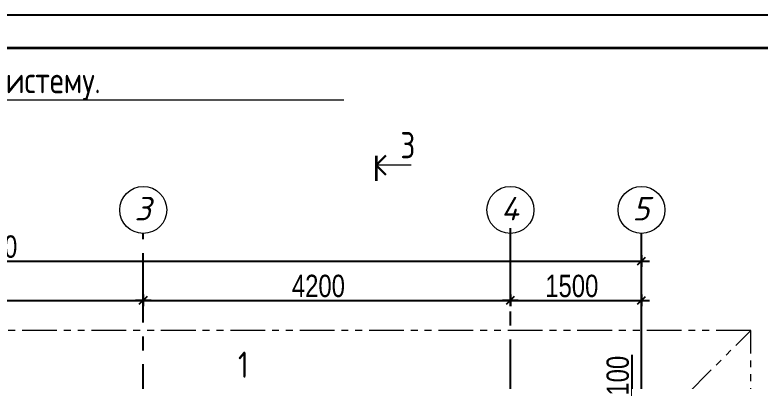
# Model space of a CAD drawing. Extents: x -12289450 to -10763036, y -7834513 to -6150123.
# Drawn here: x -11025857 to -11017333, y -7676446 to -7672261 of the extents above; entities that cross this region are included whole.
import ezdxf

# ---------------------------------------------------------------- set-up
doc = ezdxf.new("R2010")
doc.units = 0
doc.header["$LTSCALE"] = 25
doc.header["$PDMODE"] = 35
doc.linetypes.add('CENTER', pattern=[50.8, 31.75, -6.35, 6.35, -6.35])
doc.linetypes.add('PHANTOM2', pattern=[31.75, 15.875, -3.175, 3.175, -3.175, 3.175, -3.175])
doc.layers.get('DefPoints').update_dxf_attribs({"color": 10, "lineweight": 30})
for name, color, linetype in [('001-ПЕРЕГОРОДКИ', 5, 'Continuous'), ('005-РАЗМЕРЫ', 252, 'Continuous'), ('014-ОСИ', 251, 'CENTER'), ('Annotation - Text', 7, 'Continuous'), ('ArchiCAD', 7, 'Continuous'), ('EEE', 7, 'Continuous'), ('Крыши', 7, 'Continuous'), ('Новое', 51, 'Continuous'), ('Примечания', 7, 'Continuous')]:
    doc.layers.add(name, color=color, linetype=linetype)
doc.layers.add('СТЕНЫ', color=5, linetype='Continuous', lineweight=40)
doc.styles.add('gismo', font='isocpeui.ttf')
doc.styles.add('GOST 2.304', font='cs_gost2304.shx')
doc.styles.get("Standard").update_dxf_attribs({"font": 'arial.ttf'})
doc.styles.add('TXT0', font='txt', dxfattribs={"width": 0.8})
doc.dimstyles.new('РАЗМЕРЫ', dxfattribs={"dimscale": 30, "dimtxt": 8.5, "dimasz": 0.15, "dimexe": 0, "dimexo": 0, "dimgap": 1.2, "dimtad": 1, "dimdec": 0, "dimzin": 0, "dimdsep": 46, "dimtxsty": 'TXT0', "dimblk1": 'A8MITTA', "dimblk2": 'A8MITTA', "dimsah": 1, "dimcen": 2, "dimse1": 1, "dimse2": 1, "dimadec": 0, "dimazin": 0, "dimtp": 6, "dimtm": 6, "dimtfac": 1, "dimtdec": 0, "dimtofl": 0, "dimtmove": 0, "dimatfit": 3, "dimldrblk": 'A8MITTA', "dimfxl": 0, "dimtolj": 1, "dimtzin": 0, "dimarcsym": 0})

# ---------------------------------------------------------------- blocks, each defined once
blk = doc.blocks.new('A8MITTA', base_point=(3180, 3140))
for p, q in [((3170, 3130), (3190, 3150)), ((3180, 3155), (3180, 3125)), ((3160, 3140), (3200, 3140))]:
    blk.add_line(p, q)
blk = doc.blocks.new('*D688')
at = {"layer": '005-РАЗМЕРЫ', "color": 0, "lineweight": -2, "ltscale": 1.2, "transparency": 16777216}
blk.add_line((-11029484.8, -7675523.6), (-11024393.8, -7675523.6), dxfattribs=at)
at = {"layer": 'DefPoints', "color": 0, "ltscale": 1.2, "transparency": 16777216}
for p in [(-11024389.3, -7675523.6), (-11029489.3, -7675692.8), (-11024389.3, -7675692.8)]:
    blk.add_point(p, dxfattribs=at)
at = {"layer": '005-РАЗМЕРЫ', "color": 0, "lineweight": -2, "ltscale": 1.2, "transparency": 16777216, "xscale": 4.5, "yscale": 4.5, "zscale": 4.5, "rotation": 180}
blk.add_blockref('A8MITTA', (-11029489.3, -7675523.6), dxfattribs=at)
at = {"layer": '005-РАЗМЕРЫ', "color": 0, "lineweight": -2, "ltscale": 1.2, "transparency": 16777216, "xscale": 4.5, "yscale": 4.5, "zscale": 4.5}
blk.add_blockref('A8MITTA', (-11024389.3, -7675523.6), dxfattribs=at)
at = {"layer": '005-РАЗМЕРЫ', "color": 0, "ltscale": 1.2, "transparency": 16777216, "insert": (-11028095.6, -7675360.1), "char_height": 255, "attachment_point": 5, "style": 'TXT0'}
blk.add_mtext('\\A1;5100', dxfattribs=at)
blk = doc.blocks.new('*D689')
at = {"layer": '005-РАЗМЕРЫ', "color": 0, "lineweight": -2, "ltscale": 1.2, "transparency": 16777216}
blk.add_line((-11030984.8, -7675074.2), (-11018693.8, -7675074.2), dxfattribs=at)
at = {"layer": 'DefPoints', "color": 0, "ltscale": 1.2, "transparency": 16777216}
for p in [(-11018689.3, -7675074.2), (-11030989.3, -7676020.4), (-11018689.3, -7676237.6)]:
    blk.add_point(p, dxfattribs=at)
at = {"layer": '005-РАЗМЕРЫ', "color": 0, "lineweight": -2, "ltscale": 1.2, "transparency": 16777216, "xscale": 4.5, "yscale": 4.5, "zscale": 4.5, "rotation": 180}
blk.add_blockref('A8MITTA', (-11030989.3, -7675074.2), dxfattribs=at)
at = {"layer": '005-РАЗМЕРЫ', "color": 0, "lineweight": -2, "ltscale": 1.2, "transparency": 16777216, "xscale": 4.5, "yscale": 4.5, "zscale": 4.5}
blk.add_blockref('A8MITTA', (-11018689.3, -7675074.2), dxfattribs=at)
at = {"layer": '005-РАЗМЕРЫ', "color": 0, "ltscale": 1.2, "transparency": 16777216, "insert": (-11026208.9, -7674910.7), "char_height": 255, "attachment_point": 5, "style": 'TXT0'}
blk.add_mtext('\\A1;12300', dxfattribs=at)
blk = doc.blocks.new('*D691')
at = {"layer": '005-РАЗМЕРЫ', "color": 0, "lineweight": -2, "ltscale": 1.2, "transparency": 16777216}
blk.add_line((-11024384.8, -7675523.6), (-11020193.8, -7675523.6), dxfattribs=at)
at = {"layer": 'DefPoints', "color": 0, "ltscale": 1.2, "transparency": 16777216}
for p in [(-11020189.3, -7675523.6), (-11024389.3, -7675692.8), (-11020189.3, -7675692.8)]:
    blk.add_point(p, dxfattribs=at)
at = {"layer": '005-РАЗМЕРЫ', "color": 0, "lineweight": -2, "ltscale": 1.2, "transparency": 16777216, "xscale": 4.5, "yscale": 4.5, "zscale": 4.5, "rotation": 180}
blk.add_blockref('A8MITTA', (-11024389.3, -7675523.6), dxfattribs=at)
at = {"layer": '005-РАЗМЕРЫ', "color": 0, "lineweight": -2, "ltscale": 1.2, "transparency": 16777216, "xscale": 4.5, "yscale": 4.5, "zscale": 4.5}
blk.add_blockref('A8MITTA', (-11020189.3, -7675523.6), dxfattribs=at)
at = {"layer": '005-РАЗМЕРЫ', "color": 0, "ltscale": 1.2, "transparency": 16777216, "insert": (-11022385.2, -7675360.1), "char_height": 255, "attachment_point": 5, "style": 'TXT0'}
blk.add_mtext('\\A1;4200', dxfattribs=at)
blk = doc.blocks.new('*D692')
at = {"layer": '005-РАЗМЕРЫ', "color": 0, "lineweight": -2, "ltscale": 1.2, "transparency": 16777216}
blk.add_line((-11020184.8, -7675523.6), (-11018693.8, -7675523.6), dxfattribs=at)
at = {"layer": 'DefPoints', "color": 0, "ltscale": 1.2, "transparency": 16777216}
for p in [(-11018689.3, -7675523.6), (-11020189.3, -7675692.8), (-11018689.3, -7675692.8)]:
    blk.add_point(p, dxfattribs=at)
at = {"layer": '005-РАЗМЕРЫ', "color": 0, "lineweight": -2, "ltscale": 1.2, "transparency": 16777216, "xscale": 4.5, "yscale": 4.5, "zscale": 4.5, "rotation": 180}
blk.add_blockref('A8MITTA', (-11020189.3, -7675523.6), dxfattribs=at)
at = {"layer": '005-РАЗМЕРЫ', "color": 0, "lineweight": -2, "ltscale": 1.2, "transparency": 16777216, "xscale": 4.5, "yscale": 4.5, "zscale": 4.5}
blk.add_blockref('A8MITTA', (-11018689.3, -7675523.6), dxfattribs=at)
at = {"layer": '005-РАЗМЕРЫ', "color": 0, "ltscale": 1.2, "transparency": 16777216, "insert": (-11019486.6, -7675360.1), "char_height": 255, "attachment_point": 5, "style": 'TXT0'}
blk.add_mtext('\\A1;1500', dxfattribs=at)
blk = doc.blocks.new('*D776')
at = {"layer": '005-РАЗМЕРЫ', "color": 0, "lineweight": -2, "ltscale": 1.2, "transparency": 16777216}
for p, q in [((-11018796.7, -7676917.2), (-11018796.7, -7676144.7)), ((-11018796.7, -7677012.7), (-11018796.7, -7676921.7))]:
    blk.add_line(p, q, dxfattribs=at)
at = {"layer": 'DefPoints', "color": 0, "ltscale": 1.2, "transparency": 16777216}
for p in [(-11018905.2, -7676917.2), (-11018796.7, -7676917.2), (-11018905.2, -7677017.2)]:
    blk.add_point(p, dxfattribs=at)
at = {"layer": '005-РАЗМЕРЫ', "color": 0, "lineweight": -2, "ltscale": 1.2, "transparency": 16777216, "xscale": 4.5, "yscale": 4.5, "zscale": 4.5}
for p, rotation in [((-11018796.7, -7676917.2), 90), ((-11018796.7, -7677017.2), 270)]:
    blk.add_blockref('A8MITTA', p, dxfattribs=dict(at, rotation=rotation))
at = {"layer": '005-РАЗМЕРЫ', "color": 0, "ltscale": 1.2, "transparency": 16777216, "insert": (-11018960.2, -7676384.7), "char_height": 255, "attachment_point": 5, "rotation": 90, "style": 'TXT0'}
blk.add_mtext('\\A1;100', dxfattribs=at)

msp = doc.modelspace()

# ---------------------------------------------------------------- linework, layer by layer
at = {"layer": '001-ПЕРЕГОРОДКИ', "lineweight": 35, "ltscale": 100}
msp.add_lwpolyline([(-11021724.3, -7673872.9), (-11021724.3, -7674156)], dxfattribs=at)
at = {"layer": '001-ПЕРЕГОРОДКИ', "lineweight": 18, "ltscale": 100}
msp.add_lwpolyline([(-11021324.9, -7673978.8), (-11021724.3, -7673978.8)], dxfattribs=at)
at = {"layer": '014-ОСИ'}
for p in [(-11018689.3, -7679567.2), (-11018689.3, -7683535.9)]:
    msp.add_line(p, (-11018689.3, -7674758.6), dxfattribs=at)
for points in [[(-11020189.3, -7688192.7), (-11020189.3, -7674658.6)], [(-11024389.3, -7688477.2), (-11024389.3, -7674758.6)]]:
    msp.add_lwpolyline(points, dxfattribs=at)
at = {"layer": 'Annotation - Text', "color": 0, "lineweight": 20}
for centre in [(-11024389.3, -7674490.2), (-11020189.3, -7674490.2), (-11018689.3, -7674490.2)]:
    msp.add_circle(centre, 268.3, dxfattribs=at)
at = {"layer": 'ArchiCAD', "color": 7, "linetype": 'Continuous', "lineweight": 35}
msp.add_lwpolyline([(-11034519.4, -7672636.3), (-11004894.6, -7672636.3), (-11004894.6, -7694161.2), (-11034519.4, -7694161.2)], close=True, dxfattribs=at)
msp.add_lwpolyline([(-11034519.4, -7672636.3), (-11004894.6, -7672636.3), (-11004894.6, -7694161.2), (-11034519.4, -7694161.2)], close=True, dxfattribs=at)
at = {"layer": 'EEE', "lineweight": 15}
msp.add_line((-11034208.2, -7673231.7), (-11022093.3, -7673231.7), dxfattribs=at)
at = {"layer": 'Крыши', "color": 12, "linetype": 'PHANTOM2', "lineweight": 0}
for p, q in [((-11017439.3, -7675867.2), (-11030739.3, -7675867.2)), ((-11017439.3, -7684067.2), (-11017439.3, -7675867.2))]:
    msp.add_line(p, q, dxfattribs=at)
msp.add_lwpolyline([(-11021539.3, -7679967.2), (-11017439.3, -7675867.2)], dxfattribs=at)
at = {"layer": 'Новое', "color": 7, "linetype": 'Continuous'}
msp.add_lwpolyline([(-11036019.4, -7672261.3), (-11004519.6, -7672261.3), (-11004519.6, -7694536.2), (-11036019.4, -7694536.2)], close=True, dxfattribs=at)
msp.add_lwpolyline([(-11036019.4, -7672261.3), (-11004519.6, -7672261.3), (-11004519.6, -7694536.2), (-11036019.4, -7694536.2)], close=True, dxfattribs=at)
at = {"layer": 'СТЕНЫ', "color": 5, "lineweight": 30}
for points in [[(-11021724.3, -7673978.8), (-11021613.3, -7673867.8)], [(-11021724.3, -7673978.8), (-11021613.3, -7674089.8)]]:
    msp.add_lwpolyline(points, dxfattribs=at)

# ---------------------------------------------------------------- texts
at = {"layer": 'Annotation - Text', "color": 0, "lineweight": 25, "style": 'GOST 2.304'}
msp.add_text('План монтажа мауэрлата и стоек под стропильную систему.', height=300, dxfattribs=at).set_placement((-11034151.4, -7673156.3))
at = {"layer": 'Annotation - Text', "color": 0, "lineweight": 25, "char_height": 268.3, "attachment_point": 2, "style": 'gismo'}
for s, insert in [('3', (-11024395.3, -7674341.4)), ('4', (-11020195.3, -7674341.4)), ('5', (-11018695.3, -7674341.4))]:
    msp.add_mtext(s, dxfattribs=dict(at, insert=insert))
at = {"layer": 'Примечания', "ltscale": 3, "style": 'GOST 2.304'}
msp.add_text('1', height=300, rotation=0.00004, dxfattribs=at).set_placement((-11023305.3, -7676409))
at = {"layer": 'Примечания', "color": 7, "lineweight": 25, "insert": (-11021447.4, -7673750.1), "char_height": 300, "attachment_point": 4}
msp.add_mtext('{\\fGOST 2.304 type A|b0|i0|c0|p34;3}', dxfattribs=at)

# ---------------------------------------------------------------- dimensions: what is measured, and where the dimension line sits
at = {"layer": '005-РАЗМЕРЫ', "ltscale": 1.2}
for base, p1, p2, picture, middle in [((-11018689.3, -7675074.2), (-11030989.3, -7676020.4), (-11018689.3, -7676237.6), '*D689', (-11026208.9, -7675074.2)), ((-11024389.3, -7675523.6), (-11029489.3, -7675692.8), (-11024389.3, -7675692.8), '*D688', (-11028095.6, -7675523.6)), ((-11020189.3, -7675523.6), (-11024389.3, -7675692.8), (-11020189.3, -7675692.8), '*D691', (-11022385.2, -7675523.6)), ((-11018689.3, -7675523.6), (-11020189.3, -7675692.8), (-11018689.3, -7675692.8), '*D692', (-11019486.6, -7675523.6))]:
    dim = msp.add_linear_dim(base=base, p1=p1, p2=p2, dimstyle='РАЗМЕРЫ', dxfattribs=at)
    dim.commit()
    dim.dimension.update_dxf_attribs({"geometry": picture, "text_midpoint": middle, "dimtype": 160})
dim = msp.add_linear_dim(base=(-11018796.7, -7676917.2), p1=(-11018905.2, -7677017.2), p2=(-11018905.2, -7676917.2), angle=90, dimstyle='РАЗМЕРЫ', dxfattribs=at)
dim.commit()
dim.dimension.update_dxf_attribs({"geometry": '*D776', "text_midpoint": (-11018796.7, -7676384.7), "dimtype": 160})

doc.saveas('drawing.dxf')
